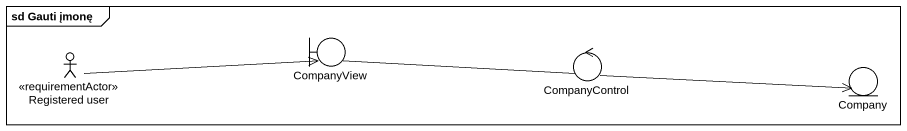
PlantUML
@startuml
mainframe sd Gauti įmonę
actor "Registered user" as Registered_user <<requirementActor>>
boundary CompanyView
control CompanyControl
entity Company
Registered_user -right-> CompanyView
CompanyControl -left- CompanyView
CompanyControl -right-> Company
@enduml
